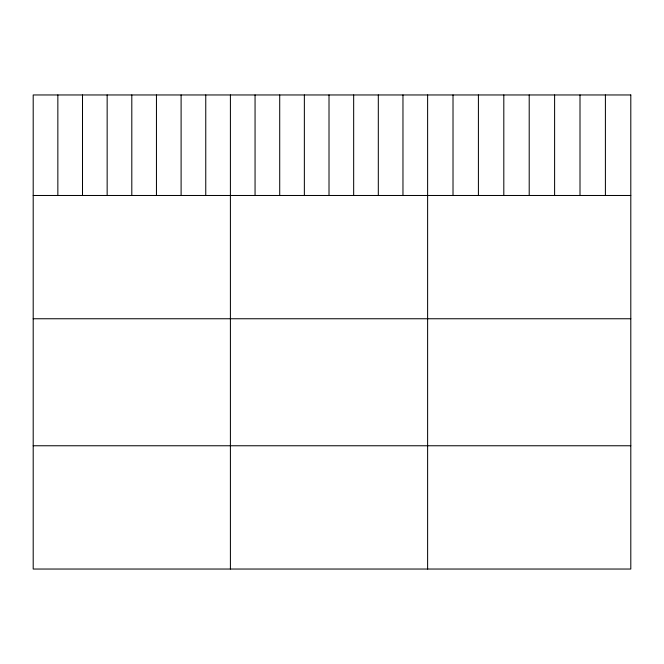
<?xml version="1.0" encoding="UTF-8"?>
<svg xmlns="http://www.w3.org/2000/svg" width="664" height="664" viewBox="0 0 664 664"><rect width="100%" height="100%" fill="white"/><g stroke="black" fill="none" stroke-linecap="round" stroke-linejoin="round"><path stroke-width="1" d="M33.2 195.482L630.8 195.482M33.2 318.753L630.8 318.753M33.2 445.76L630.8 445.76M605.402 94.96L605.402 195.482M580.004 94.96L580.004 195.482M554.606 94.96L554.606 195.482M529.208 94.96L529.208 195.482M503.81 94.96L503.81 195.482M478.412 94.96L478.412 195.482M453.014 94.96L453.014 195.482M427.616 94.96L427.616 569.04M402.965 94.96L402.965 195.482M378.314 94.96L378.314 195.482M353.663 94.96L353.663 195.482M329.012 94.96L329.012 195.482M304.361 94.96L304.361 195.482M279.71 94.96L279.71 195.482M255.059 94.96L255.059 195.482M230.408 94.96L230.408 569.04M205.757 94.96L205.757 195.482M181.106 94.96L181.106 195.482M156.455 94.96L156.455 195.482M131.804 94.96L131.804 195.482M107.153 94.96L107.153 195.482M82.502 94.96L82.502 195.482M57.851 94.96L57.851 195.482M630.8 94.96L33.2 94.96L33.2 569.04L630.8 569.04L630.8 94.96"/></g></svg>
